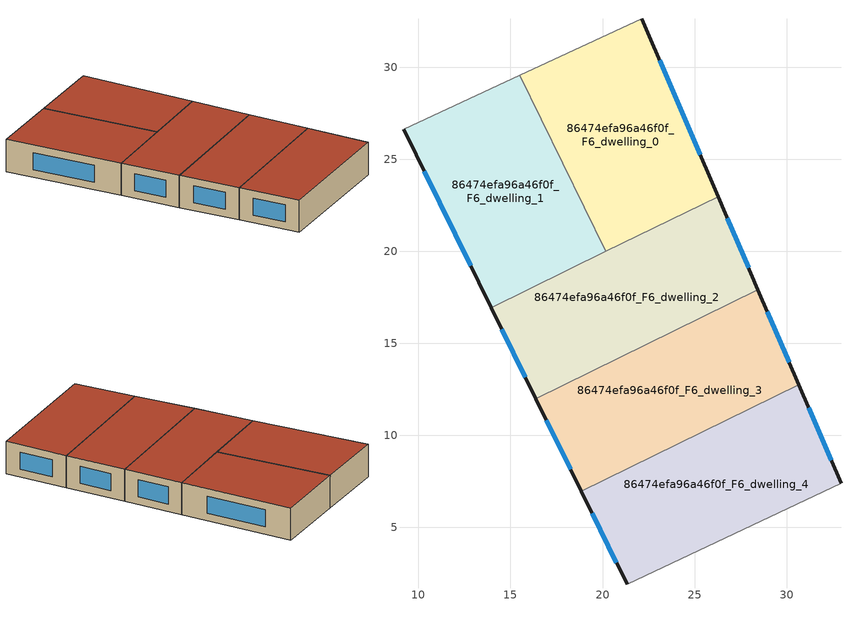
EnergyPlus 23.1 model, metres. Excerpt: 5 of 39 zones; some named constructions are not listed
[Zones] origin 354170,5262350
86474efa96a46f0f_F6_dwelling_0
 floor to 86474efa96a46f0f_F5_dwelling_0 (EU_floor_Construction): 22.13,32.65 26.28,22.98 20.19,19.99 15.49,29.57 z18
 wall outside (EU_wall_Construction): 26.28,22.98 22.13,32.65 z18:21
 wall adiabatic (EU_wall_Construction): 22.13,32.65 15.49,29.57 z18:21
 wall to 86474efa96a46f0f_F6_dwelling_1 (EU_wall_Construction): 15.49,29.57 20.19,19.99 z18:21
 wall to 86474efa96a46f0f_F6_dwelling_2 (EU_wall_Construction): 20.19,19.99 26.28,22.98 z18:21
 window (EU_Window_Construction): 25.3,25.25 23.1,30.38 z18.7:20.3
 roof outside (EU_roof_Construction): 26.28,22.98 22.13,32.65 15.49,29.57 20.19,19.99 z21
86474efa96a46f0f_F6_dwelling_1
 floor to 86474efa96a46f0f_F5_dwelling_1 (EU_floor_Construction): 15.49,29.57 20.19,19.99 13.95,16.93 9.19,26.63 z18
 wall outside (EU_wall_Construction): 9.19,26.63 13.95,16.93 z18:21
 wall adiabatic (EU_wall_Construction): 15.49,29.57 9.19,26.63 z18:21
 wall to 86474efa96a46f0f_F6_dwelling_2 (EU_wall_Construction): 13.95,16.93 20.19,19.99 z18:21
 window (EU_Window_Construction): 10.31,24.35 12.83,19.21 z18.7:20.3
 roof outside (EU_roof_Construction): 20.19,19.99 15.49,29.57 9.19,26.63 13.95,16.93 z21
86474efa96a46f0f_F6_dwelling_2
 floor to 86474efa96a46f0f_F5_dwelling_2 (EU_floor_Construction): 26.28,22.98 28.44,17.92 16.37,12 13.95,16.93 z18
 wall outside (EU_wall_Construction): 13.95,16.93 16.37,12 / 28.44,17.92 26.28,22.98 z18:21
 wall to 86474efa96a46f0f_F6_dwelling_3 (EU_wall_Construction): 16.37,12 28.44,17.92 z18:21
 window (EU_Window_Construction): 14.52,15.77 15.81,13.16 / 27.93,19.11 26.79,21.79 z18.7:20.3
 roof outside (EU_roof_Construction): 28.44,17.92 26.28,22.98 13.95,16.93 16.37,12 z21
86474efa96a46f0f_F6_dwelling_3
 floor to 86474efa96a46f0f_F5_dwelling_3 (EU_floor_Construction): 28.44,17.92 30.66,12.76 18.85,6.97 16.37,12 z18
 wall outside (EU_wall_Construction): 16.37,12 18.85,6.97 / 30.66,12.76 28.44,17.92 z18:21
 wall to 86474efa96a46f0f_F6_dwelling_4 (EU_wall_Construction): 18.85,6.97 30.66,12.76 z18:21
 window (EU_Window_Construction): 16.95,10.82 18.27,8.15 / 30.14,13.98 28.96,16.71 z18.7:20.3
 roof outside (EU_roof_Construction): 30.66,12.76 28.44,17.92 16.37,12 18.85,6.97 z21
86474efa96a46f0f_F6_dwelling_4
 floor to 86474efa96a46f0f_F5_dwelling_4 (EU_floor_Construction): 30.66,12.76 32.96,7.4 21.34,1.9 18.85,6.97 z18
 wall outside (EU_wall_Construction): 18.85,6.97 21.34,1.9 / 32.96,7.4 30.66,12.76 z18:21
 wall adiabatic (EU_wall_Construction): 21.34,1.9 32.96,7.4 z18:21
 window (EU_Window_Construction): 19.43,5.78 20.75,3.09 / 32.42,8.66 31.2,11.5 z18.7:20.3
 roof outside (EU_roof_Construction): 32.96,7.4 30.66,12.76 18.85,6.97 21.34,1.9 z21
[SCHEDULE:FILE] Column Number=1; Rows to Skip at Top=0; Number of Hours of Data=8760; Column Separator=Comma; Interpolate to Timestep=No; Minutes per Item=60; Adjust Schedule for Daylight Savings=Yes
Name | File
EU_Step8_GainSchedule_86474efa96a46f0f_F4_dwelling_1_f000 | ../../schedules/86474efa96a46f0f/86474efa96a46f0f_F4_dwelling_1_f000_gain.csv
EU_Step8_GainSchedule_86474efa96a46f0f_F4_dwelling_2_f000 | ../../schedules/86474efa96a46f0f/86474efa96a46f0f_F4_dwelling_2_f000_gain.csv
EU_Step8_GainSchedule_86474efa96a46f0f_F4_dwelling_3_f000 | ../../schedules/86474efa96a46f0f/86474efa96a46f0f_F4_dwelling_3_f000_gain.csv
EU_Step8_GainSchedule_86474efa96a46f0f_F4_dwelling_4_f000 | ../../schedules/86474efa96a46f0f/86474efa96a46f0f_F4_dwelling_4_f000_gain.csv
EU_Step8_GainSchedule_86474efa96a46f0f_F5_dwelling_0_f000 | ../../schedules/86474efa96a46f0f/86474efa96a46f0f_F5_dwelling_0_f000_gain.csv
EU_Step8_GainSchedule_86474efa96a46f0f_F5_dwelling_1_f000 | ../../schedules/86474efa96a46f0f/86474efa96a46f0f_F5_dwelling_1_f000_gain.csv
EU_Step8_GainSchedule_86474efa96a46f0f_F5_dwelling_2_f000 | ../../schedules/86474efa96a46f0f/86474efa96a46f0f_F5_dwelling_2_f000_gain.csv
EU_Step8_GainSchedule_86474efa96a46f0f_F5_dwelling_3_f000 | ../../schedules/86474efa96a46f0f/86474efa96a46f0f_F5_dwelling_3_f000_gain.csv
EU_Step8_GainSchedule_86474efa96a46f0f_F5_dwelling_4_f000 | ../../schedules/86474efa96a46f0f/86474efa96a46f0f_F5_dwelling_4_f000_gain.csv
